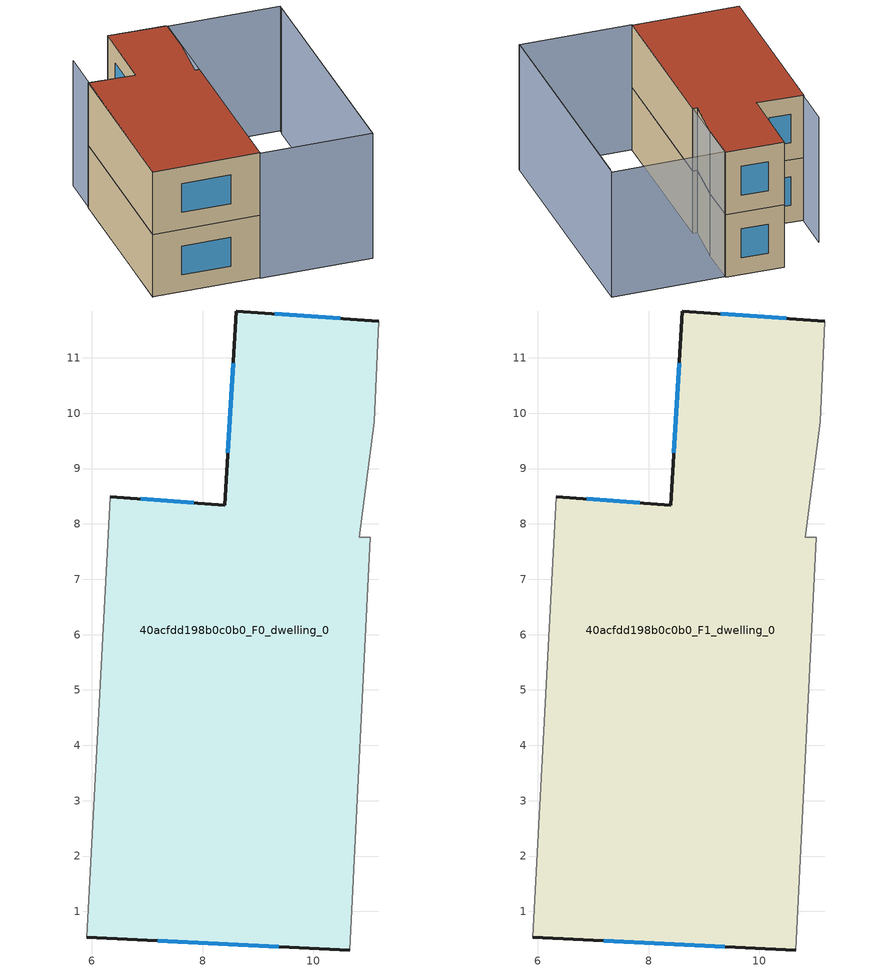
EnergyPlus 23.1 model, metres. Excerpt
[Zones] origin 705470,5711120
40acfdd198b0c0b0_F0_dwelling_0
 floor ground (EU_floor_Construction): 11.18,11.66 11.1,9.84 10.83,7.76 11.03,7.76 10.66,0.3 5.91,0.53 6.33,8.49 8.4,8.34 8.61,11.85 z0
 wall outside (EU_wall_Construction): 5.91,0.53 10.66,0.3 / 11.18,11.66 8.61,11.85 8.4,8.34 6.33,8.49 z0:3
 wall adiabatic (EU_wall_Construction): 10.66,0.3 11.03,7.76 10.83,7.76 11.1,9.84 11.18,11.66 / 6.33,8.49 5.91,0.53 z0:3
 window (EU_Window_Construction): 7.19,0.47 9.37,0.37 / 7.84,8.38 6.89,8.45 / 8.55,10.9 8.46,9.29 / 10.49,11.71 9.3,11.8 z0.81:2.19
40acfdd198b0c0b0_F1_dwelling_0
 floor to 40acfdd198b0c0b0_F0_dwelling_0 (EU_floor_Construction): 11.18,11.66 11.1,9.84 10.83,7.76 11.03,7.76 10.65,0.3 5.91,0.53 6.33,8.49 8.4,8.34 8.61,11.85 z3
 wall outside (EU_wall_Construction): 5.91,0.53 10.66,0.3 / 11.18,11.66 8.61,11.85 8.4,8.34 6.33,8.49 z3:6
 wall adiabatic (EU_wall_Construction): 10.66,0.3 11.03,7.76 10.83,7.76 11.1,9.84 11.18,11.66 / 6.33,8.49 5.91,0.53 z3:6
 window (EU_Window_Construction): 7.19,0.47 9.37,0.37 / 7.84,8.38 6.89,8.45 / 8.55,10.9 8.46,9.29 / 10.49,11.71 9.3,11.8 z3.81:5.19
 roof outside (EU_roof_Construction): 10.66,0.3 11.03,7.76 10.83,7.76 11.1,9.84 11.18,11.66 8.61,11.85 8.4,8.34 6.33,8.49 5.91,0.53 z6
shading: 15.62,0.02 16.18,11.14 / 6.45,10.44 5.91,0.53 / 10.65,0.26 11.22,11.63 / 11.22,11.63 16.21,11.38 / 16.21,11.38 15.64,0.02 / 15.64,0.02 10.65,0.26 z0:6
[Building]
EU S2 Campaign: North Axis=0; Terrain=City; Solar Distribution=FullExterior
[Site:Location]
London: Latitude=51.5; Longitude=-0.5; Time Zone=0; Elevation=25
[SizingPeriod:WeatherFileDays]
AnnualSizingPeriod: Begin Month=1; Begin Day of Month=1; End Month=12; End Day of Month=31; Day of Week for Start Day=Monday; Use Weather File Daylight Saving Period=No; Use Weather File Rain and Snow Indicators=No
[MATERIAL]
EU_InternalMass_Material: Roughness=MediumRough; Thickness=0.1; Conductivity=1; Density=1800; Specific Heat=900; Thermal Absorptance=0.9; Solar Absorptance=0.7; Visible Absorptance=0.7
[MATERIAL:NOMASS] Roughness=MediumRough; Thermal Absorptance=0.9; Solar Absorptance=0.7; Visible Absorptance=0.7
Name | Thermal Resistance
EU_wall_NoMass | 0.555556
EU_roof_NoMass | 0.510204
EU_floor_NoMass | 1.68919
[WINDOWMATERIAL:SIMPLEGLAZINGSYSTEM]
EU_Window_SimpleGlazing: UFactor=3.96; Solar Heat Gain Coefficient=0.85; Visible Transmittance=0.85
[CONSTRUCTION]
EU_wall_Construction: EU_wall_NoMass
EU_roof_Construction: EU_roof_NoMass
EU_floor_Construction: EU_floor_NoMass
EU_Window_Construction: EU_Window_SimpleGlazing
EU_InternalMass_Construction: EU_InternalMass_Material
[ZONE] Type=1; Multiplier=1; Ceiling Height=autocalculate; Floor Area=autocalculate; Part of Total Floor Area=Yes
Name | Volume
40acfdd198b0c0b0_F0_dwelling_0 | 139.443
40acfdd198b0c0b0_F1_dwelling_0 | 139.442
[INTERNALMASS] Construction=EU_InternalMass_Construction; Surface Area=46.4809
Name | Zone or ZoneList
40acfdd198b0c0b0_F0_dwelling_0_EU_InternalMass | 40acfdd198b0c0b0_F0_dwelling_0
40acfdd198b0c0b0_F1_dwelling_0_EU_InternalMass | 40acfdd198b0c0b0_F1_dwelling_0
[OTHEREQUIPMENT] Fuel Type=Electricity; Design Level Calculation Method=Watts/Area; Power per Zone Floor Area=1; Fraction Latent=0; Fraction Radiant=0; Fraction Lost=0; Carbon Dioxide Generation Rate=0; EndUse Subcategory=EU_Step8_InternalGains
Name | Zone or ZoneList or Space or SpaceList | Schedule
EU_Step8_InternalGain_40acfdd198b0c0b0_F0_dwelling_0_f000 | 40acfdd198b0c0b0_F0_dwelling_0 | EU_Step8_GainSchedule_40acfdd198b0c0b0_F0_dwelling_0_f000
EU_Step8_InternalGain_40acfdd198b0c0b0_F1_dwelling_0_f000 | 40acfdd198b0c0b0_F1_dwelling_0 | EU_Step8_GainSchedule_40acfdd198b0c0b0_F1_dwelling_0_f000
[ZONEVENTILATION:DESIGNFLOWRATE] Schedule=EU_AlwaysOn; Design Flow Rate Calculation Method=AirChanges/Hour; Air Changes per Hour=0.48; Ventilation Type=Natural; Fan Pressure Rise=0; Fan Total Efficiency=1; Constant Term Coefficient=1; Temperature Term Coefficient=0; Velocity Term Coefficient=0; Velocity Squared Term Coefficient=0; Minimum Indoor Temperature=-100; Maximum Indoor Temperature=100; Delta Temperature=-100; Minimum Outdoor Temperature=-100; Maximum Outdoor Temperature=100; Maximum Wind Speed=40
Name | Zone or ZoneList or Space or SpaceList
EU_ConstantAir_40acfdd198b0c0b0_F0_dwelling_0 | 40acfdd198b0c0b0_F0_dwelling_0
EU_ConstantAir_40acfdd198b0c0b0_F1_dwelling_0 | 40acfdd198b0c0b0_F1_dwelling_0
[HVACTEMPLATE:THERMOSTAT] Constant Heating Setpoint=20; Constant Cooling Setpoint=50
EU_HeatOnly_40acfdd198b0c0b0_F0_dwelling_0; EU_HeatOnly_40acfdd198b0c0b0_F1_dwelling_0
[HVACTEMPLATE:ZONE:IDEALLOADSAIRSYSTEM] System Availability Schedule=EU_AlwaysOn; Maximum Heating Supply Air Temperature=50; Minimum Cooling Supply Air Temperature=13; Maximum Heating Supply Air Humidity Ratio=0.0156; Minimum Cooling Supply Air Humidity Ratio=0.0077; Heating Limit=NoLimit; Cooling Limit=NoLimit; Heating Availability Schedule=EU_AlwaysOn; Cooling Availability Schedule=EU_CoolingOff; Dehumidification Control Type=ConstantSensibleHeatRatio; Cooling Sensible Heat Ratio=0.7; Dehumidification Setpoint=60; Humidification Control Type=None; Humidification Setpoint=30; Outdoor Air Method=None; Outdoor Air Flow Rate per Person=0.00944; Outdoor Air Flow Rate per Zone Floor Area=0; Outdoor Air Flow Rate per Zone=0; Demand Controlled Ventilation Type=None; Outdoor Air Economizer Type=NoEconomizer; Heat Recovery Type=None; Sensible Heat Recovery Effectiveness=0.7; Latent Heat Recovery Effectiveness=0.65
Name | Template Thermostat
40acfdd198b0c0b0_F0_dwelling_0 | EU_HeatOnly_40acfdd198b0c0b0_F0_dwelling_0
40acfdd198b0c0b0_F1_dwelling_0 | EU_HeatOnly_40acfdd198b0c0b0_F1_dwelling_0
[SIZING:ZONE] Zone Cooling Design Supply Air Temperature Input Method=SupplyAirTemperature; Zone Cooling Design Supply Air Temperature=13; Zone Heating Design Supply Air Temperature Input Method=SupplyAirTemperature; Zone Heating Design Supply Air Temperature=50; Zone Cooling Design Supply Air Humidity Ratio=0.008; Zone Heating Design Supply Air Humidity Ratio=0.008; Cooling Design Air Flow Method=DesignDay; Cooling Design Air Flow Rate=0; Cooling Minimum Air Flow per Zone Floor Area=0.000762; Cooling Minimum Air Flow=0; Cooling Minimum Air Flow Fraction=0.2; Heating Design Air Flow Method=DesignDay; Heating Design Air Flow Rate=0; Heating Maximum Air Flow per Zone Floor Area=0.002032; Heating Maximum Air Flow=0.141576; Heating Maximum Air Flow Fraction=0.3; Account for Dedicated Outdoor Air System=No; Dedicated Outdoor Air System Control Strategy=NeutralSupplyAir; Dedicated Outdoor Air Low Setpoint Temperature for Design=autosize; Dedicated Outdoor Air High Setpoint Temperature for Design=autosize; Zone Load Sizing Method=Sensible Load Only No Latent Load; Zone Latent Cooling Design Supply Air Humidity Ratio Input Method=HumidityRatioDifference; Zone Cooling Design Supply Air Humidity Ratio Difference=0.005; Zone Latent Heating Design Supply Air Humidity Ratio Input Method=HumidityRatioDifference; Zone Humidification Design Supply Air Humidity Ratio Difference=0.005
40acfdd198b0c0b0_F0_dwelling_0; 40acfdd198b0c0b0_F1_dwelling_0
[SCHEDULE:CONSTANT]
Name | Hourly Value
EU_AlwaysOn | 1
EU_CoolingOff | 0
[SCHEDULE:FILE] Column Number=1; Rows to Skip at Top=0; Number of Hours of Data=8760; Column Separator=Comma; Interpolate to Timestep=No; Minutes per Item=60; Adjust Schedule for Daylight Savings=Yes
Name | File
EU_Step8_GainSchedule_40acfdd198b0c0b0_F0_dwelling_0_f000 | ../../schedules/40acfdd198b0c0b0/40acfdd198b0c0b0_F0_dwelling_0_f000_gain.csv
EU_Step8_GainSchedule_40acfdd198b0c0b0_F1_dwelling_0_f000 | ../../schedules/40acfdd198b0c0b0/40acfdd198b0c0b0_F1_dwelling_0_f000_gain.csv
